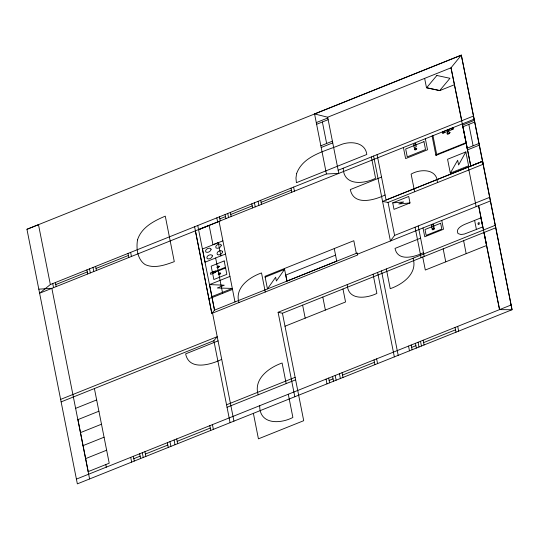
<?xml version="1.0" encoding="UTF-8"?>
<svg xmlns="http://www.w3.org/2000/svg" width="539" height="539" viewBox="0 0 539 539"><rect width="100%" height="100%" fill="white"/><g stroke="black" fill="none" stroke-linecap="round" stroke-linejoin="round"><path stroke-width="0.81" d="M217.385 267.115L217.891 266.509L218.787 266.556L218.315 267.317L217.419 267.277M218.733 273.92L219.238 273.313L220.134 273.354L219.663 274.122L218.767 274.075M465.824 151.944L458.601 164.961L457.665 160.251L450.314 173.12L447.565 159.254L465.851 151.931L468.6 165.796L450.314 173.12M284.572 269.318L276.392 281.008L275.645 277.235L267.459 288.911L264.966 276.332L334.254 248.58M489.783 197.287L394.595 235.422L390.411 240.994L373.588 156.04M483.928 232.531L499.565 309.615L512.05 309.736L461.323 55.14L26.95 229.291L77.353 483.86L512.05 309.736L482.654 161.289L382.582 201.451L388.06 202.421L483.24 164.227L461.323 55.14L451.022 67.806L327.665 117.212L314.56 113.931L326.439 173.956L50.349 284.545L39.61 293.236L474.192 119.159M194.606 226.764L211.814 313.415L357.66 254.994L357.256 252.959L214.509 310.141L211.814 313.415L195.401 230.833M61.123 401.885L213.862 340.709L217.217 336.68L60.631 399.399M432.952 228.226L432.069 229.284L432.568 229.836L433.7 229.634L434.575 228.583L433.383 228.058M474.421 120.312L462.536 125.088L467.515 149.889L479.407 145.112M462.873 126.786L474.765 122.009M467.172 148.191L479.063 143.414M314.56 113.931L461.323 55.14M26.95 229.291L38.491 224.669L50.349 284.545M316.272 122.589L327.813 117.967M316.609 124.287L328.15 119.658M454.458 84.711L439.804 90.586L426.497 87.763L424.638 78.371M320.867 145.793L332.408 141.171M321.204 147.491L332.745 142.869M338.162 170.236L473.565 116M55.773 284.565L87.298 271.939M96.016 268.449L128.41 255.473M219.858 218.841L225.511 216.577M230.759 214.475L252.212 205.885M261.092 202.327L291.397 190.186M447.626 131.408L442.553 133.443L442.283 132.062L453.333 127.635L453.609 129.016L448.569 131.031M447.714 131.839L448.657 131.462M381.531 177.075L350.316 189.573C353.611 206.188 374.437 200.212 385.075 194.977M222.856 240.852L202.482 249.011L205.089 262.197L225.47 254.037M392.722 202.873L408.717 196.459L410.004 202.96L394.009 209.368L392.722 202.873L403.657 201.997L398.772 203.951L410.004 202.96M209.556 284.592L224.271 285.205L217.338 287.981L232.309 288.426L211.935 296.605L209.556 284.592L229.937 276.426M208.849 298.7L211.995 297.44M232.531 289.403L212.043 297.609L214.549 310.127M265.134 277.167L284.585 269.379M335.548 255.142L285.791 275.072L286.977 281.055L336.734 261.119M357.498 254.179L490.497 200.906M420.609 238.164L395.02 248.412C397.755 262.001 414.808 256.914 423.479 252.656M476.402 229.439L482.688 226.919L480.896 217.884L465.602 224.015C461.99 225.464 455.246 228.866 458.002 233.549L460.906 234.532L464.443 234.014L476.402 229.439L474.61 220.404M294.82 396.751L278.097 312.29L495.328 225.282M278.097 312.29L282.436 313.24L495.819 227.768M218.052 340.891L185.638 353.874C189.088 371.101 210.702 364.762 221.704 359.345M75.669 408.34L96.656 399.931M285.01 326.23L345.553 301.981L342.979 288.985M77.906 419.632L98.92 411.21L109.215 463.203L88.174 471.632M80.506 432.615L101.494 424.213M83.08 445.618L104.067 437.21M85.654 458.615L106.641 450.206M226.548 404.789L295.129 377.32M227.047 407.275L295.621 379.806M76.417 479.11L511.113 304.993M133.807 458.689L140.14 456.149M145.389 454.047L167.811 445.066M177.176 441.313L210.277 428.054M329.147 380.44L333.035 378.883M342.534 375.083L374.47 362.289M411.628 347.406L415.906 345.688M423.6 342.609L455.543 329.814M38.808 289.167L51.852 288.331L89.602 478.955M326.439 173.956L338.788 173.396L327.665 117.212M461.788 120.716L451.022 67.806L470.769 166.073L386.072 200.009L377.091 154.639M499.565 309.615L478.605 205.669L483.436 230.045M468.815 124.394L473.121 145.806M414.646 191.749L411.109 174.117C420.373 168.66 437.297 168.619 437.425 182.613M484.042 232.484L486.609 245.481L425.311 270.032L422.738 257.042M462.415 123.876L470.763 166.052L482.654 161.289L468.317 167.036L476.159 206.646M452.214 128.087L452.49 129.461M448.293 129.656L448.684 131.597L449.93 132.648L449.358 133.571L447.889 134.157L447.06 133.8L447.741 131.974L447.35 130.034M443.469 131.59L443.712 132.978M463.607 240.67L466.174 253.66M432.972 135.673L436.799 155.023M436.004 155.34L435.896 154.774L466.067 142.687L466.181 143.253L435.923 155.373L432.096 136.023M441.771 220.444L443.516 229.257L424.745 236.776L423 227.963M425.359 138.725L427.548 149.795L405.611 158.581L403.421 147.511M443.173 248.856L445.746 261.846M457.699 326.391L458.635 331.135M455.071 327.442L456.014 332.186M418.19 225.969L424.227 256.443M415.043 227.229L421.08 257.703M413.036 258.242C417.893 273.334 402.734 284.397 390.229 288.682L386.322 268.941M423.128 340.237L424.072 344.98M420.508 341.288L421.444 346.031M418.062 342.265L418.998 347.008M388.06 202.421L394.595 235.422M415.441 343.316L416.377 348.059M411.163 345.027L412.099 349.777M371.358 156.937L375.589 178.281C364.061 184.048 343.68 186.198 343.215 168.208M408.535 346.078L409.478 350.828M381.471 270.888L398.193 355.349M377.623 272.431L394.346 356.885M373.082 274.25L376.876 293.418C366.507 298.532 347.898 300.843 347.244 284.599M356.306 253.303L353.813 240.717L334.247 248.553L336.74 261.146M376.626 358.866L377.563 363.609M374.005 359.911L374.942 364.66M322.376 121.969L326.641 143.482M342.063 372.705L342.999 377.455M339.435 373.756L340.378 378.506M322.8 297.07L325.374 310.066M335.191 375.461L336.134 380.204M332.57 376.512L333.506 381.255M293.614 187.1L294.422 191.17M328.675 378.068L329.619 382.811M290.993 188.151L291.794 192.221M326.055 379.119L326.998 383.862M302.622 305.155L305.189 318.145M284.417 268.537L286.91 281.122M260.687 200.292L261.496 204.355M282.436 313.24L303.713 420.696L258.43 438.834L253.384 413.352M258.066 201.343L258.875 205.406M254.435 202.799L255.237 206.861M251.807 203.85L252.616 207.913M286.182 383.586L282.106 363.016C269.055 367.504 253.175 379.025 258.188 394.804M288.291 394.245L292.886 417.462C280.374 423.977 259.461 424.873 259.697 405.699M265.289 291.997L261.516 272.943C249.362 277.167 234.452 287.786 238.945 302.541M230.355 212.44L231.164 216.51M227.734 213.491L228.536 217.561M225.107 214.542L225.915 218.612M219.454 216.806L220.262 220.875M234.984 301.934L219.077 221.468L198.595 229.668L209.139 225.396L212.972 244.733L218.261 242.611L220.896 255.904M216.833 217.857L217.635 221.927M215.647 258.006L222.647 293.357M197.752 225.497L214.509 310.141M212.555 313.119L233.939 421.134M213.862 340.709L230.092 422.677M212.427 424.631L213.37 429.381M209.806 425.682L210.749 430.425M176.704 438.941L177.641 443.685M174.084 439.992L175.02 444.736M169.967 441.643L170.903 446.386M130.633 252.387L131.435 256.449M167.339 442.694L168.283 447.437M128.006 253.438L128.814 257.501M144.924 451.675L145.86 456.418M142.296 452.726L143.233 457.47M139.675 453.777L140.612 458.521M133.335 456.317L134.278 461.061M95.619 266.414L96.42 270.477M130.714 457.362L131.651 462.112M92.991 267.465L93.799 271.528M89.514 268.853L90.323 272.923M86.894 269.904L87.702 273.974M94.419 388.639L98.893 411.223M105.779 464.578L106.304 467.239M55.369 282.53L56.177 286.6M52.748 283.581L53.55 287.651M77.933 419.618L88.228 471.612M137.533 239.842C136.084 248.432 137.344 259.353 145.139 264.588C154.585 268.88 165.17 264.999 174.292 261.644L165.284 216.146C154.053 220.849 141.4 227.37 137.533 239.842M296.585 173.625L295.972 178.038L296.396 182.681L366.816 154.471C365.26 141.885 350.054 140.827 340.574 144.782C324.916 151.311 303.134 155.623 296.585 173.625M211.086 249.328C210.729 251.518 207.805 253.094 205.81 252.009C204.409 249.651 208.728 247.233 210.695 248.54L211.086 249.328M212.386 255.91C212.029 258.107 209.105 259.677 207.117 258.592C205.709 256.234 210.028 253.815 211.995 255.122L212.386 255.91M221.259 245.252C220.902 247.448 217.978 249.018 215.991 247.933C214.583 245.575 218.901 243.156 220.869 244.463L221.259 245.252M222.567 251.834C222.203 254.031 219.279 255.601 217.291 254.516C215.89 252.164 220.202 249.739 222.169 251.046L222.567 251.834M449.903 132.621C448.589 134.447 444.304 134.15 449.903 132.621M434.036 228.731L433.289 229.432L432.642 229.291L433.113 228.529L434.036 228.731M219.353 266.562L218.046 267.789L216.907 267.546L217.729 266.212L218.861 266.01L219.353 266.562M220.7 273.367L219.824 274.418L218.255 274.344L219.077 273.01L220.208 272.808L220.7 273.367M414.592 148.845L414.37 149.687L415.508 149.936L416.815 148.71L415.623 148.185L414.592 148.845M416.283 148.858L415.535 149.559L414.882 149.418L415.603 148.555L416.283 148.858M436.859 75.473L426.605 87.749L439.703 90.565L449.964 78.296L436.859 75.473M444.109 131.94L443.61 132.291L444.109 131.94M452.356 128.787L451.85 129.111L452.356 128.787M415.67 143.603L413.568 144.439L414.195 147.605L416.297 146.763L415.67 143.603M423.964 141.649L405.685 148.973L407.248 156.869L425.527 149.546L423.964 141.649M224.177 260.943L211.16 266.158L212.42 272.512L225.437 267.297L224.177 260.943M215.256 271.016L210.358 272.977L210.628 274.331L215.526 272.37L215.256 271.016M225.598 267.957L212.588 273.165L213.848 279.525L226.852 274.317L225.598 267.957M433.471 224.561L431.375 225.403L432.002 228.57L434.097 227.727L433.471 224.561M440.646 223.261L425.001 229.526L426.154 235.368L441.798 229.102L440.646 223.261M479.036 222.735L477.978 223.159L478.261 224.595L479.319 224.17L479.036 222.735"/></g></svg>
